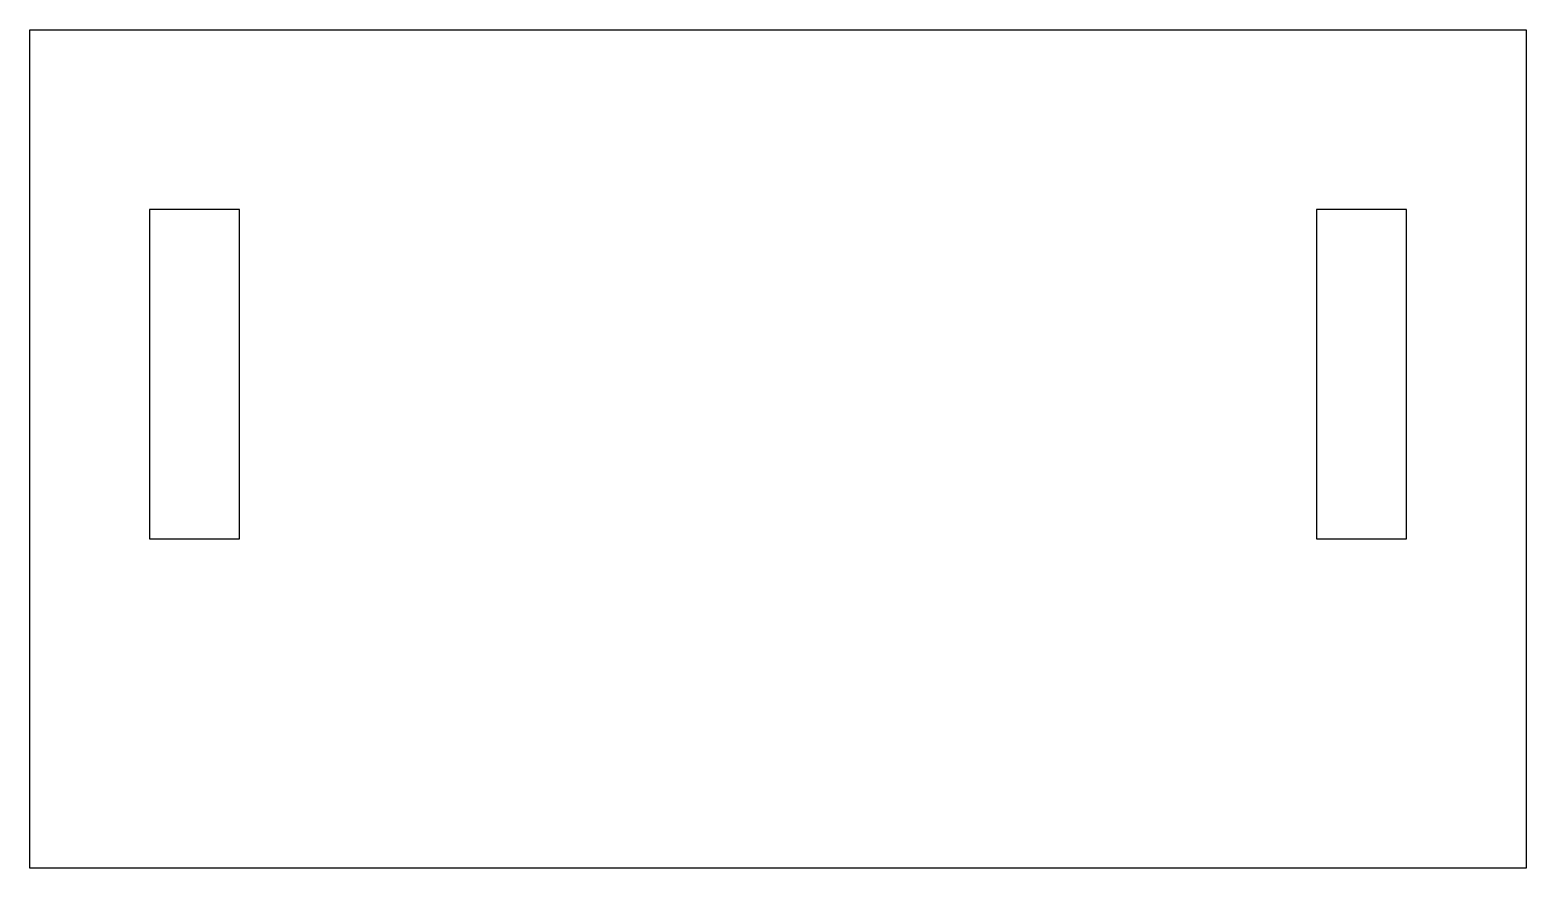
# Model space of a CAD drawing. Header units: millimetres. Extents: x -250 to 0, y -140 to 0.
import ezdxf

# ---------------------------------------------------------------- set-up
doc = ezdxf.new("R2010")
doc.units = ezdxf.units.MM
doc.layers.get('0').update_dxf_attribs({"linetype": 'CONTINUOUS'})

msp = doc.modelspace()

# ---------------------------------------------------------------- linework, layer by layer
for points in [[(0, 0), (0, -140), (-250, -140), (-250, 0)], [(-230, -85), (-215, -85), (-215, -30), (-230, -30)], [(-35, -85), (-20, -85), (-20, -30), (-35, -30)]]:
    msp.add_lwpolyline(points, close=True)

doc.saveas('drawing.dxf')
